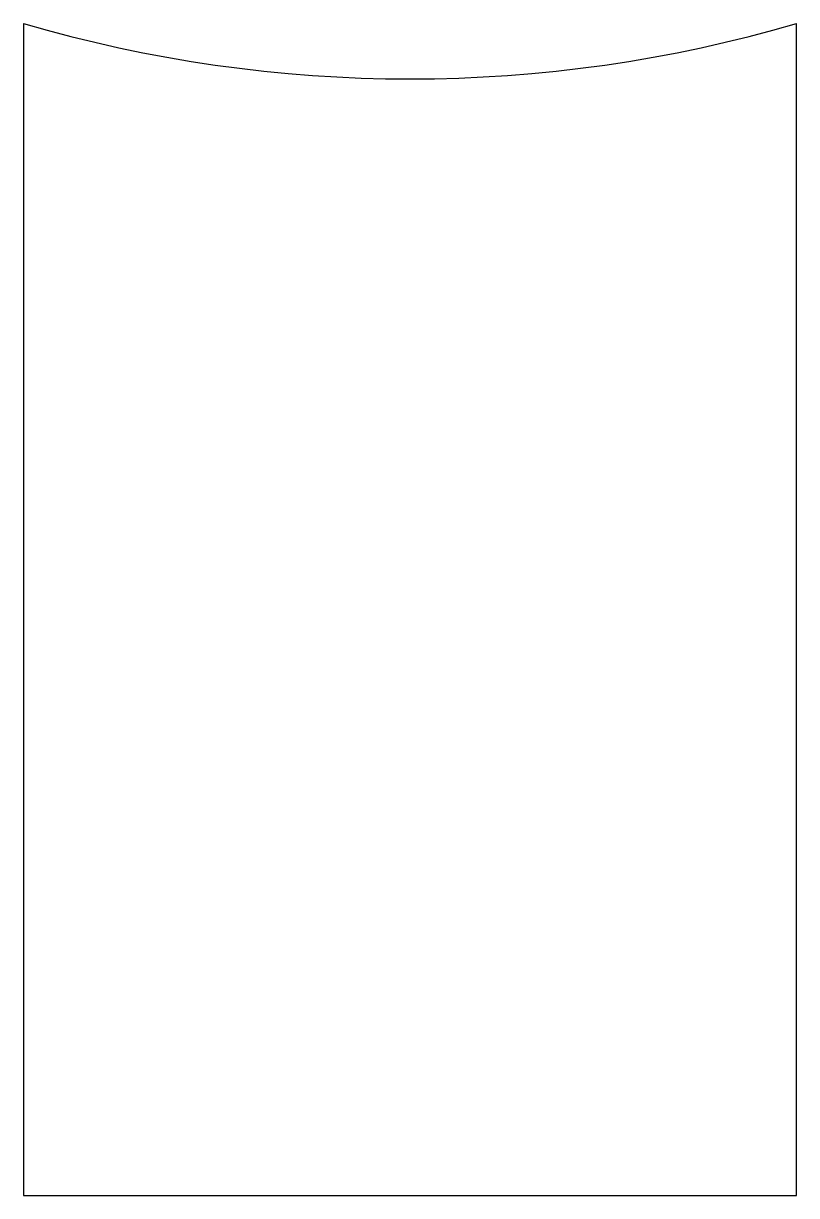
# Model space of a CAD drawing. Header units: millimetres. Extents: x 0 to 18, y 0 to 27.3.
import ezdxf

# ---------------------------------------------------------------- set-up
doc = ezdxf.new("R2010")
doc.units = ezdxf.units.MM

msp = doc.modelspace()

# ---------------------------------------------------------------- linework, layer by layer
for p, q in [((0, 27.292), (0, 0)), ((18, 0), (18, 27.292)), ((0, 0), (18, 0))]:
    msp.add_line(p, q)
msp.add_arc((9, 58), 32, 253.6652, 286.3348)

doc.saveas('drawing.dxf')
